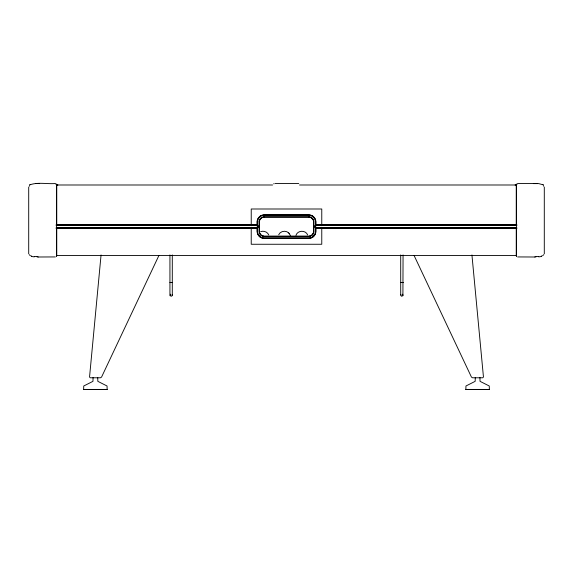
<?xml version="1.0" encoding="UTF-8"?>
<svg xmlns="http://www.w3.org/2000/svg" width="573" height="573" viewBox="0 0 573 573"><rect width="100%" height="100%" fill="white"/><g stroke="black" fill="none" stroke-linecap="round" stroke-linejoin="round"><path stroke-width="0.86" d="M516.266 185.387L516.409 184.098L516.409 256.41L516.366 255.143M544.293 253.889L544.293 187.034M28.707 187.034L28.707 253.889M515.915 185.537L516.595 184.341M310.709 217.482A4.828 4.828 0 0 1 313.617 221.271L313.624 231.993A4.828 4.828 0 0 1 309.492 236.112L263.508 236.119A4.828 4.828 0 0 1 259.383 231.986L259.376 221.271A4.828 4.828 0 0 1 262.291 217.482M313.639 231.256L313.596 231.986A4.799 4.799 0 0 1 309.492 236.083M57.257 185.473L57.049 184.642L55.681 184.026M517.319 184.026L515.951 184.642L515.979 185.33M57.021 185.33L57.049 184.642M101.063 254.956L89.546 377.013L90.248 377.786L100.454 377.786L101.557 377.084L158.871 255.587M172.294 254.928L172.294 295.195L171.699 296.212L170.095 295.783L170.525 294.178M403.063 254.928L402.905 295.783L401.301 296.212L400.864 294.608M295.962 235.31C297.645 230.131 305.631 229.902 307.651 234.916M515.951 184.642L515.743 185.473M29.316 186.225L29.617 185.638M278.7 234.737C280.405 230.94 285.984 230.038 288.806 233.061M543.684 254.684L542.882 255.551M29.767 184.85C37.847 181.949 46.929 184.191 55.33 183.532M29.832 184.814L30.62 184.37M260.636 231.685C263.644 230.418 267.441 231.907 268.751 234.916M541.277 256.102L542.18 255.852M541.378 256.511L538.72 256.876M273.622 183.826L274.166 183.761M533.348 183.604L538.72 183.604L543.168 184.814M310.122 217.274A4.828 4.828 0 0 0 309.492 217.146L263.508 217.138A4.828 4.828 0 0 0 262.878 217.274M264.239 217.124L263.508 217.167A4.799 4.799 0 0 0 259.411 221.271M517.67 183.532L535.927 183.46M538.763 256.432L535.741 256.532M55.33 256.933L38.147 256.998M37.166 183.46L35.748 183.496M37.08 256.991L38.219 256.962M275.183 183.46L298.769 183.525M272.576 184.993L56.734 184.993L56.734 225.576M299.529 184.993L516.266 184.993L516.266 225.576M56.168 224.903L257.392 224.903M315.608 224.903L516.832 224.903M56.168 224.988L257.392 224.988M315.608 224.988L516.832 224.988M56.168 225.239L257.392 225.239M315.608 225.239L516.832 225.239M56.168 227.861L257.392 227.861M315.608 227.861L516.832 227.861M56.168 228.111L257.392 228.111M315.608 228.111L516.832 228.111M56.168 228.197L257.392 228.197M315.608 228.197L516.832 228.197M534.853 256.998L517.67 256.933M83.672 389.418L107.122 389.418M465.878 389.418L489.328 389.418M83.765 389.511L107.029 389.511M465.978 389.511L489.235 389.511M537.252 183.496L535.834 183.46M534.781 256.962L535.92 256.991M37.259 256.532L34.237 256.432M37.073 183.46L39.652 183.604M308.761 217.124L309.492 217.167A4.799 4.799 0 0 1 313.589 221.271M34.28 256.876L31.622 256.511M30.82 255.852L31.723 256.102M542.38 184.37L543.233 184.85M56.405 184.341L57.085 185.537M30.118 255.551L29.316 254.684M56.29 184.585L56.734 185.387M414.129 255.587L471.443 377.084L472.546 377.786L482.753 377.786L483.454 377.013L471.937 254.956M402.475 294.178L403.063 295.195M289.301 233.612L290.361 235.489M288.67 232.917L289.451 233.784M543.383 185.638L543.684 186.225M172.136 294.608L172.294 295.195M56.634 184.893L56.591 184.098L56.591 256.41L56.634 255.143M516.266 227.352L516.266 255.515L56.734 255.522L56.734 227.352M489.363 389.26L489.249 385.987L480.038 381.339L479.923 377.492M475.282 377.492L475.167 381.339L465.964 385.987L465.849 389.26M400.706 254.928L400.706 295.195M321.768 225.748L321.768 208.995L251.232 208.995L251.232 225.748M321.768 227.51L321.768 244.263L251.232 244.263L251.232 227.51M315.888 225.347L315.888 221.93A7.048 7.048 0 0 0 308.833 214.875L264.167 214.875A7.048 7.048 0 0 0 257.112 221.93L257.112 225.347M315.888 227.911L315.888 231.334A7.048 7.048 0 0 1 308.833 238.382L264.167 238.382A7.048 7.048 0 0 1 257.112 231.334L257.112 227.911M314.713 225.655L314.713 227.445M259.361 222.002L259.404 231.986A4.799 4.799 0 0 0 263.508 236.083M258.287 225.655L258.287 227.445M169.937 254.928L169.937 295.195M107.151 389.26L107.036 385.987L97.833 381.339L97.718 377.492M93.077 377.492L92.962 381.339L83.751 385.987L83.637 389.26M515.091 184.993A1.175 1.175 0 0 1 515.922 185.337M57.078 185.337A1.175 1.175 0 0 1 57.909 184.993M259.111 221.235L259.111 232.029A5.1 5.1 0 0 0 263.473 236.384L309.527 236.384A5.093 5.093 0 0 0 313.889 232.029L313.889 221.235A5.1 5.1 0 0 0 309.527 216.881L263.473 216.873A5.093 5.093 0 0 0 259.111 221.235M257.277 220.985L257.277 232.273A6.948 6.948 0 0 0 263.222 238.218L309.778 238.225A6.948 6.948 0 0 0 315.723 232.273L315.723 220.985A6.948 6.948 0 0 0 309.778 215.04L263.222 215.04A6.948 6.948 0 0 0 257.277 220.985M257.571 221.028L257.571 232.237A6.647 6.647 0 0 0 263.265 237.924L309.742 237.924A6.647 6.647 0 0 0 315.422 232.237L315.429 221.028A6.647 6.647 0 0 0 309.735 215.341L263.258 215.333A6.647 6.647 0 0 0 257.578 221.028M170.095 282.403L172.294 282.496L170.095 282.403M400.864 282.403L403.063 282.496L400.864 282.403"/></g></svg>
